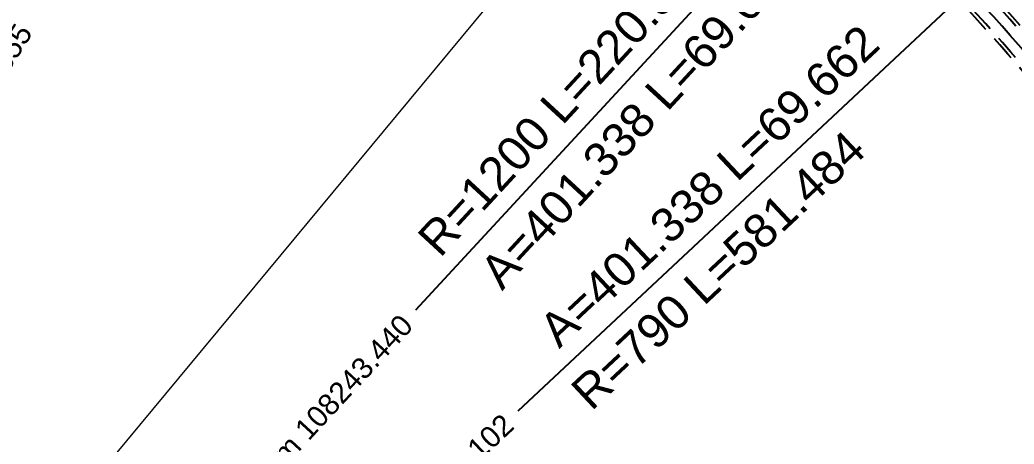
# Model space of a CAD drawing. Extents: x 2610184 to 2620710, y 1263771 to 1270672.
# Drawn here: x 2614121.4 to 2614488.1, y 1266933.8 to 1267090.3 of the extents above; entities that cross this region are included whole.
import ezdxf

# ---------------------------------------------------------------- set-up
doc = ezdxf.new("R2010")
doc.units = 0
doc.header["$LTSCALE"] = 5
doc.linetypes.add('DASHDOT', pattern=[10, 5, -2.5, 0, -2.5])
doc.linetypes.add('DASHEDX2', pattern=[3.75, 2.5, -1.25])
for name, color, linetype in [('Grundriss_16', 7, 'CONTINUOUS'), ('QP_reel_16', 7, 'CONTINUOUS'), ('TunnelacsheWest', 3, 'CONTINUOUS')]:
    doc.layers.add(name, color=color, linetype=linetype)
doc.styles.add('ARIAL', font='arial.ttf')

msp = doc.modelspace()

# ---------------------------------------------------------------- linework, layer by layer
at = {"layer": 'Grundriss_16', "color": 30, "linetype": 'Continuous', "lineweight": -3}
for p, q in [((2614421.74, 1267150.51), (2614267.29, 1266983.16)), ((2614471.29, 1267101.56), (2614305.02, 1266945.94))]:
    msp.add_line(p, q, dxfattribs=at)
at = {"layer": 'Grundriss_16', "color": 1, "linetype": 'DASHEDX2', "lineweight": -3, "ltscale": 0.75}
for points in [[(2614475.07, 1267105.09, -0.186119), (2614689.58, 1266574.66)], [(2614688.28, 1266574.64, 0.186119), (2614474.12, 1267104.21)], [(2614467.51, 1267098.02, -0.186119), (2614679.23, 1266574.49)], [(2614468.46, 1267098.91, -0.186119), (2614680.53, 1266574.51)]]:
    msp.add_lwpolyline(points, format="xyb", dxfattribs=at)
at = {"layer": 'QP_reel_16', "color": 1, "linetype": 'Continuous', "lineweight": 18}
msp.add_polyline3d([(2614374.02, 1267192.27, 0), (2614080.34, 1266838.25, 2.5), (2613959.43, 1266938.55, 0), (2613871.64, 1266832.72, 0)], dxfattribs=at)
at = {"layer": 'TunnelacsheWest', "color": 3, "linetype": 'DASHDOT', "lineweight": -3}
msp.add_lwpolyline([(2614471.29, 1267101.56, -0.186119), (2614684.41, 1266574.58)], format="xyb", dxfattribs=at)

# ---------------------------------------------------------------- texts
at = {"layer": 'Grundriss_16', "color": 30, "lineweight": -3, "style": 'ARIAL'}
for s, height, rotation, p in [('R=1200 L=220.585', 12.5, 47.2948, (2614276.38, 1267002.23)), ('A=401.338 L=69.662', 12.5, 47.2948, (2614299.26, 1266990.15)), ('Km 108022.855', 7.8125, 57.8269, (2614085.36, 1267020.38)), ('A=401.338 L=69.662', 12.5, 43.1056, (2614320.33, 1266968.83)), ('R=790 L=581.484', 12.5, 43.1056, (2614332.2, 1266945.7)), ('Km 108243.440', 7.8125, 47.2948, (2614214.72, 1266920.44)), ('Km 108313.102', 7.8125, 43.1056, (2614248.01, 1266887.22))]:
    msp.add_text(s, height=height, rotation=rotation, dxfattribs=at).set_placement(p)

doc.saveas('drawing.dxf')
